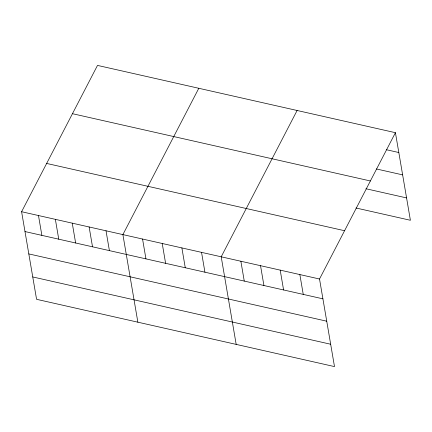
<?xml version="1.0" encoding="UTF-8"?>
<svg xmlns="http://www.w3.org/2000/svg" width="432" height="432" viewBox="0 0 432 432"><rect width="100%" height="100%" fill="white"/><g stroke="black" fill="none" stroke-linecap="round" stroke-linejoin="round"><path stroke-width="0.65" d="M395.426 132.689L319.523 279.007L334.492 366.595L36.574 299.311L21.6 211.723L97.508 65.405L395.426 132.689L410.4 220.277L356 207.992M198.801 88.279L122.893 234.598L137.867 322.191M297.113 110.484L221.206 256.802L236.18 344.39M386.365 149.71L398.817 152.523M376.423 168.961L402.64 174.879M72.457 113.692L370.381 180.97M365.942 188.741L406.577 197.921M46.651 163.436L344.569 230.72M21.6 211.723L319.523 279.007M24.991 231.557L322.909 298.836M28.814 253.913L326.732 321.197M32.751 276.95L330.674 344.234M299.857 274.563L303.248 294.397M280.195 270.124L283.586 289.958M260.534 265.685L263.925 285.514M240.872 261.241L244.258 281.075M201.544 252.358L204.935 272.192M181.883 247.919L185.274 267.754M162.221 243.481L165.607 263.315M142.555 239.036L145.946 258.871M106.013 230.785L109.404 250.619M89.127 226.973L92.518 246.807M72.247 223.16L75.638 242.995M55.366 219.348L58.752 239.182M38.48 215.536L41.872 235.37"/></g></svg>
